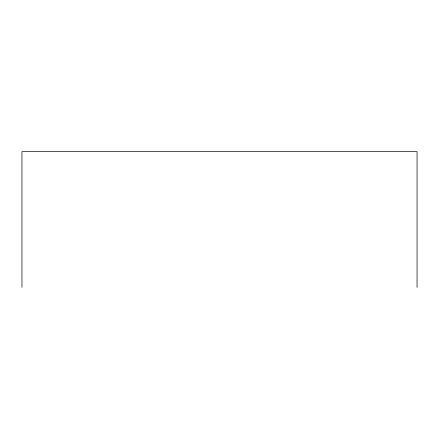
<?xml version="1.0" encoding="UTF-8"?>
<svg xmlns="http://www.w3.org/2000/svg" width="439" height="439" viewBox="0 0 439 439"><rect width="100%" height="100%" fill="white"/><g stroke="black" fill="none" stroke-linecap="round" stroke-linejoin="round"><path stroke-width="0.66" d="M417.05 287.353L417.05 151.647L21.95 151.647L21.95 287.353"/></g></svg>
